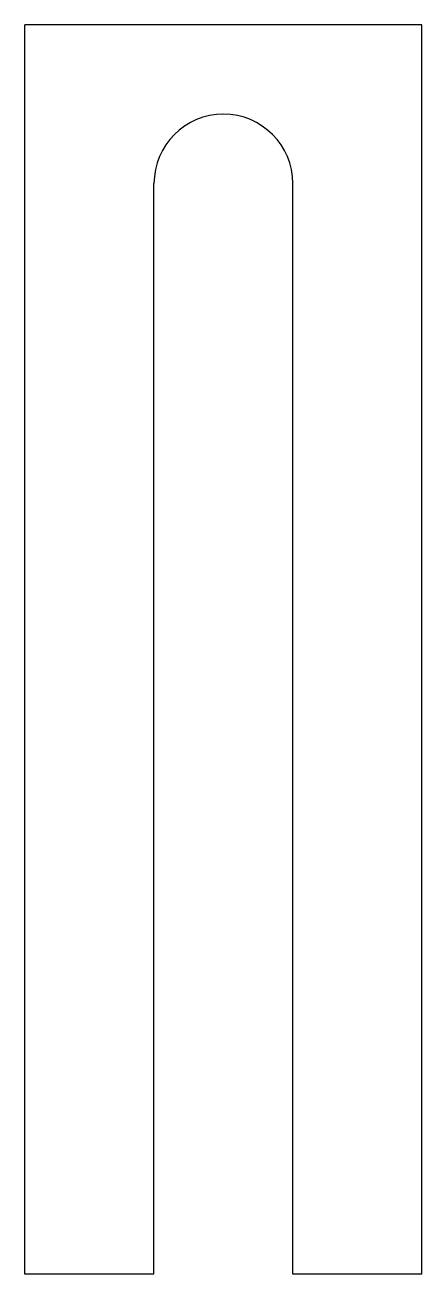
# Model space of a CAD drawing. Extents: x -115 to 117, y 907 to 1035.
# Drawn here: x -115.2 to -75.2, y 907 to 1033 of the extents above.
import ezdxf

# ---------------------------------------------------------------- set-up
doc = ezdxf.new("R2010")
doc.units = 0
doc.header["$MEASUREMENT"] = 0
doc.layers.get('0').update_dxf_attribs({"linetype": 'CONTINUOUS'})

msp = doc.modelspace()

# ---------------------------------------------------------------- linework, layer by layer
at = {"color": 7, "linetype": 'CONTINUOUS'}
for p, q in [((-75.24, 1032.96), (-115.24, 1032.96)), ((-115.24, 906.96), (-115.24, 1032.96)), ((-75.24, 906.96), (-75.24, 1032.96)), ((-102.24, 906.96), (-102.24, 1016.96)), ((-88.24, 906.96), (-88.24, 1016.96)), ((-102.24, 906.96), (-115.24, 906.96)), ((-75.24, 906.96), (-88.24, 906.96))]:
    msp.add_line(p, q, dxfattribs=at)
msp.add_arc((-95.24, 1016.96), 7, 0, 180, dxfattribs=at)

doc.saveas('drawing.dxf')
